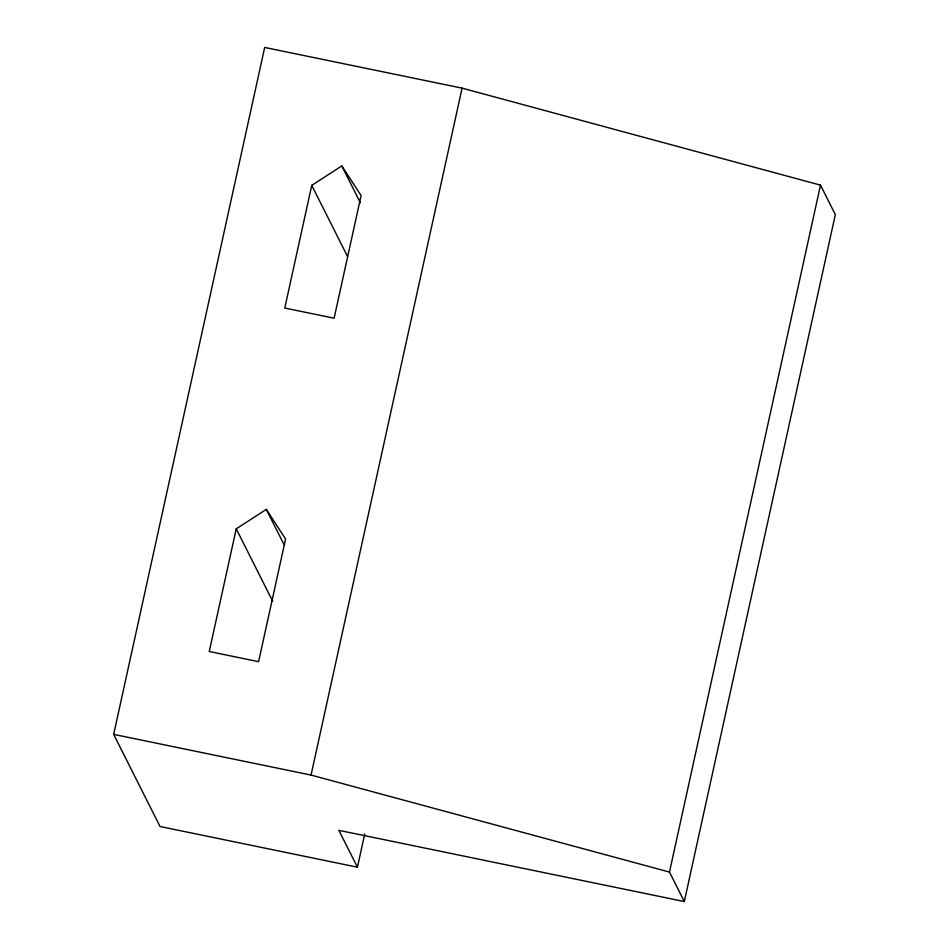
<?xml version="1.0" encoding="UTF-8"?>
<svg xmlns="http://www.w3.org/2000/svg" width="949" height="949" viewBox="0 0 949 949"><rect width="100%" height="100%" fill="white"/><g stroke="black" fill="none" stroke-linecap="round" stroke-linejoin="round"><path stroke-width="1.42" d="M113.666 734.372L264.688 47.45L462.08 88.138L820.494 185.138L835.334 214.628L684.312 901.55L338.876 830.339L357.429 867.196L160.037 826.508L113.666 734.372L311.047 775.072L669.472 872.072L684.312 901.55M236.23 528.842L209.255 651.5L258.603 661.678L285.578 539.008L266.301 509.388L236.23 528.842L272.671 601.227M311.747 185.375L284.771 308.045L334.119 318.212L361.094 195.541L341.806 165.933L311.747 185.375L347.524 256.444M311.047 775.072L462.08 88.138M357.429 867.196L364.736 833.934M669.472 872.072L820.494 185.138M341.806 165.933L360.359 202.778M266.301 509.388L284.19 544.928"/></g></svg>
